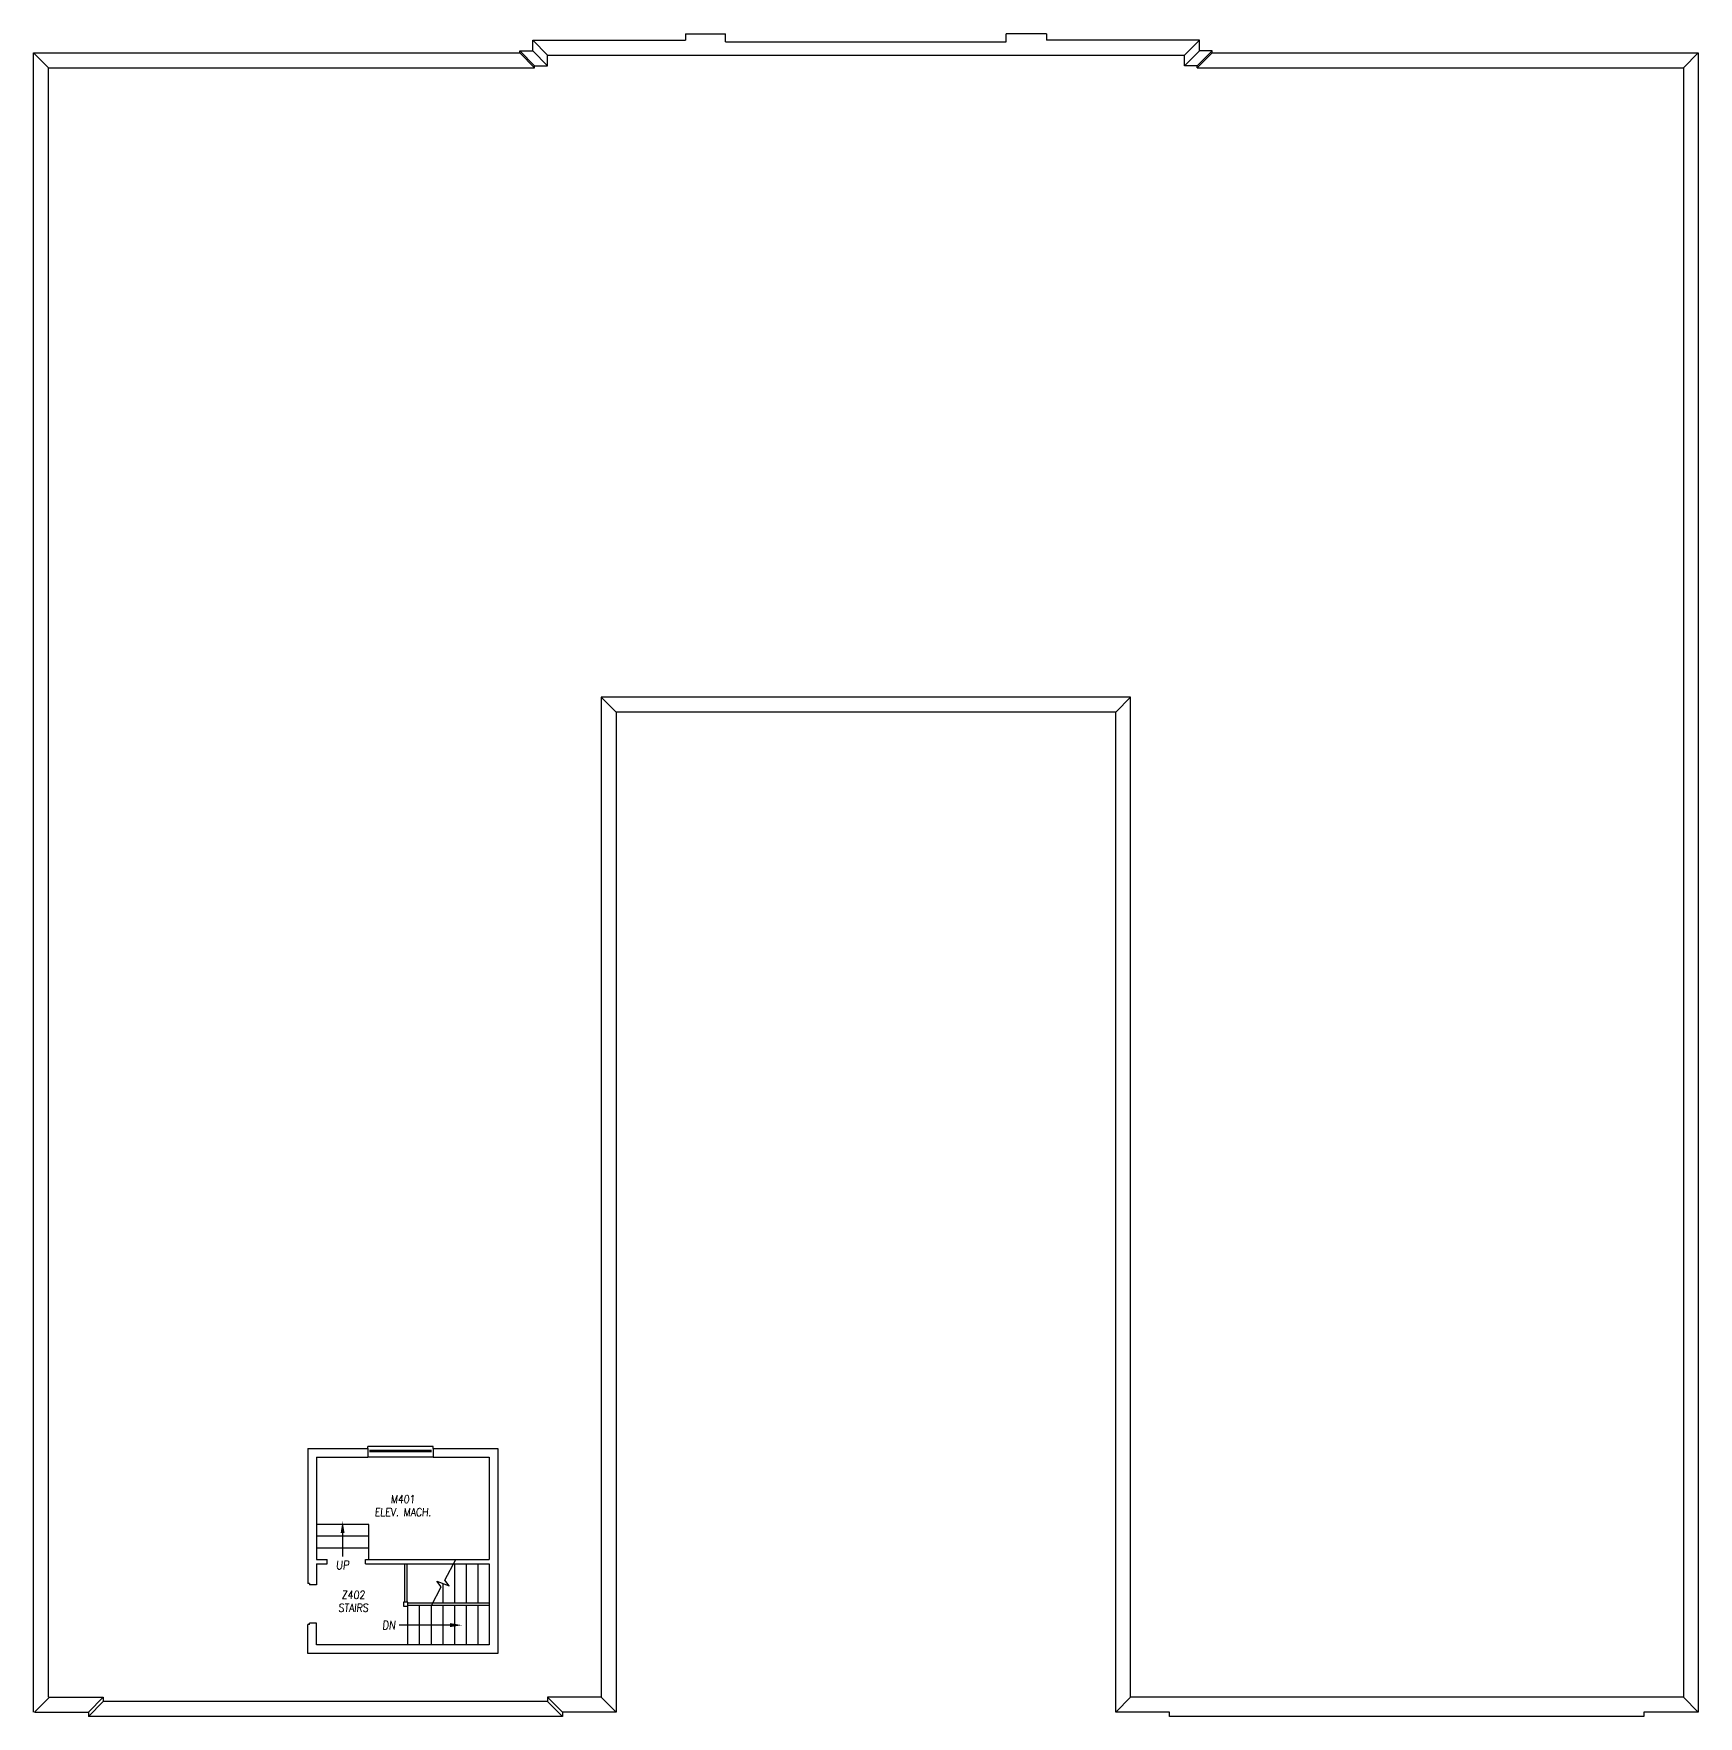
# Model space of a CAD drawing. Extents: x 1017 to 4033, y 613 to 3298.
# Drawn here: x 1017 to 2577, y 1721 to 3298 of the extents above; entities that cross this region are included whole.
import ezdxf
from ezdxf.enums import TextEntityAlignment as Align

# ---------------------------------------------------------------- set-up
doc = ezdxf.new("R2010")
doc.units = 0
doc.header["$MEASUREMENT"] = 0
for name, color, linetype in [('A-BELOW', 111, 'CONTINUOUS'), ('A-FS-ID', 6, 'CONTINUOUS'), ('A-FS-NM', 6, 'CONTINUOUS'), ('A-STRS', 4, 'CONTINUOUS'), ('A-WL-EX', 171, 'CONTINUOUS')]:
    doc.layers.add(name, color=color, linetype=linetype)
doc.styles.get("Standard").update_dxf_attribs({"font": 'ROMANS.shx', "width": 0.85, "oblique": 5, "height": 7.5})

msp = doc.modelspace()

# ---------------------------------------------------------------- linework, layer by layer
at = {"layer": 'A-BELOW'}
for p, q in [((1627.9, 3297.7), (1665.6, 3297.7)), ((1627.9, 3297.7), (1627.9, 3291.7)), ((1665.6, 3290.2), (1665.6, 3297.7)), ((1966.4, 3297.7), (1928.6, 3297.7)), ((1928.6, 3290.2), (1928.6, 3297.7)), ((1966.4, 3297.7), (1966.4, 3291.7)), ((1472.6, 3281.7), (1484.8, 3281.7)), ((1472.6, 3279.7), (1472.6, 3281.7)), ((1486.6, 3267.7), (1472.6, 3281.7)), ((1484.8, 3291.7), (1627.9, 3291.7)), ((1484.8, 3281.7), (1484.8, 3291.7)), ((1484.8, 3291.7), (1498.8, 3277.7)), ((1484.8, 3281.7), (1498.8, 3267.7)), ((1665.6, 3290.2), (1928.6, 3290.2)), ((2109.5, 3291.7), (1966.4, 3291.7)), ((2109.5, 3291.7), (2095.5, 3277.7)), ((2109.5, 3281.7), (2095.5, 3267.7)), ((2107.6, 3267.7), (2121.6, 3281.7)), ((2109.5, 3281.7), (2109.5, 3291.7)), ((2121.6, 3281.7), (2109.5, 3281.7)), ((2121.6, 3279.7), (2121.6, 3281.7)), ((1017.1, 1724.7), (1017.1, 3279.7)), ((1017.1, 3279.7), (1472.6, 3279.7)), ((1017.1, 3279.7), (1031.1, 3265.7)), ((1031.1, 3265.7), (1486.6, 3265.7)), ((1031.1, 1738.7), (1031.1, 3265.7)), ((1472.6, 3279.7), (1486.6, 3265.7)), ((1486.6, 3267.7), (1498.8, 3267.7)), ((1486.6, 3265.7), (1486.6, 3267.7)), ((1498.8, 3277.7), (2095.5, 3277.7)), ((1498.8, 3267.7), (1498.8, 3277.7)), ((2095.5, 3267.7), (2095.5, 3277.7)), ((2107.6, 3267.7), (2095.5, 3267.7)), ((2121.6, 3279.7), (2107.6, 3265.7)), ((2107.6, 3265.7), (2107.6, 3267.7)), ((2107.6, 3265.7), (2563.1, 3265.7)), ((2121.6, 3279.7), (2577.1, 3279.7)), ((2563.1, 3265.7), (2577.1, 3279.7)), ((2563.1, 3265.7), (2563.1, 1738.7)), ((2577.1, 3279.7), (2577.1, 1724.7)), ((1549.1, 2675.9), (1549.1, 1738.7)), ((2045.1, 2675.9), (1549.1, 2675.9)), ((1549.1, 2675.9), (1563.1, 2661.9)), ((2031.1, 2661.9), (2045.1, 2675.9)), ((2045.1, 1738.7), (2045.1, 2675.9)), ((1563.1, 2661.9), (1563.1, 1724.7)), ((2031.1, 2661.9), (1563.1, 2661.9)), ((2031.1, 1724.7), (2031.1, 2661.9)), ((1391.4, 1973.5), (1330.4, 1973.5)), ((1330.4, 1971.7), (1330.4, 1973.5)), ((1391.4, 1971.7), (1391.4, 1973.5)), ((1391.4, 1963.7), (1330.4, 1963.7)), ((1389.9, 1970), (1331.9, 1970)), ((1389.9, 1968.7), (1331.9, 1968.7)), ((1331.1, 1900.5), (1282.1, 1900.5)), ((1306.6, 1892.5), (1306.6, 1870.5)), ((1331.1, 1867.7), (1331.1, 1900.5)), ((1331.1, 1889.5), (1282.1, 1889.5)), ((1331.1, 1878.5), (1282.1, 1878.5)), ((1031.9, 1738.7), (1017.9, 1724.7)), ((1031.9, 1738.7), (1082.4, 1738.7)), ((1082.4, 1738.7), (1068.4, 1724.7)), ((1082.4, 1734.7), (1068.4, 1720.7)), ((1082.4, 1738.7), (1082.4, 1734.7)), ((1498.6, 1734.7), (1082.4, 1734.7)), ((1549.1, 1738.7), (1498.6, 1738.7)), ((1498.6, 1738.7), (1498.6, 1734.7)), ((1498.6, 1738.7), (1512.6, 1724.7)), ((1498.6, 1734.7), (1512.6, 1720.7)), ((1549.1, 1738.7), (1563.1, 1724.7)), ((2045.1, 1738.7), (2031.1, 1724.7)), ((2563.1, 1738.7), (2045.1, 1738.7)), ((2563.1, 1738.7), (2577.1, 1724.7)), ((1017.9, 1724.7), (1068.4, 1724.7)), ((1068.4, 1724.7), (1068.4, 1720.7)), ((1512.6, 1720.7), (1068.4, 1720.7)), ((1512.6, 1724.7), (1512.6, 1720.7)), ((1563.1, 1724.7), (1512.6, 1724.7)), ((2081.6, 1724.7), (2031.1, 1724.7)), ((2081.6, 1720.7), (2081.6, 1724.7)), ((2525.9, 1720.7), (2081.6, 1720.7)), ((2577.1, 1724.7), (2525.9, 1724.7)), ((2525.9, 1724.7), (2525.9, 1720.7))]:
    msp.add_line(p, q, dxfattribs=at)
msp.add_solid([(1304.8, 1892.5), (1308.5, 1892.5), (1306.6, 1903.7)], dxfattribs=at)
at = {"layer": 'A-STRS'}
for p, q in [((1365.1, 1827.9), (1365.1, 1863.7)), ((1367.1, 1827.9), (1367.1, 1863.7)), ((1402.6, 1848.5), (1412.9, 1867.7)), ((1411.8, 1826.7), (1411.8, 1863.7)), ((1422.8, 1826.7), (1422.8, 1863.7)), ((1433.8, 1826.7), (1433.8, 1863.7)), ((1399.1, 1842), (1395.1, 1847.4)), ((1395.1, 1847.4), (1406.5, 1843)), ((1400.8, 1826.7), (1400.8, 1845.2)), ((1406.5, 1843), (1402.6, 1848.5)), ((1389.8, 1824.7), (1399.1, 1842)), ((1363.8, 1827.9), (1363.8, 1823.9)), ((1367.8, 1827.9), (1363.8, 1827.9)), ((1363.8, 1823.9), (1367.8, 1823.9)), ((1367.8, 1823.9), (1367.8, 1827.9)), ((1444.1, 1826.7), (1367.8, 1826.7)), ((1367.8, 1787.7), (1367.8, 1824.7)), ((1444.1, 1824.7), (1367.8, 1824.7)), ((1378.8, 1787.7), (1378.8, 1824.7)), ((1389.8, 1787.7), (1389.8, 1824.7)), ((1400.8, 1787.7), (1400.8, 1824.7)), ((1411.8, 1787.7), (1411.8, 1824.7)), ((1422.8, 1787.7), (1422.8, 1824.7)), ((1433.8, 1787.7), (1433.8, 1824.7)), ((1407.4, 1806.2), (1359.8, 1806.2))]:
    msp.add_line(p, q, dxfattribs=at)
msp.add_solid([(1407.4, 1808.1), (1407.4, 1804.4), (1418.6, 1806.2)], dxfattribs=at)
at = {"layer": 'A-WL-EX'}
for p, q in [((1274.1, 1971.7), (1330.4, 1971.7)), ((1274.1, 1971.7), (1274.1, 1845.2)), ((1330.4, 1971.7), (1330.4, 1963.7)), ((1391.4, 1971.7), (1452.1, 1971.7)), ((1391.4, 1971.7), (1391.4, 1963.7)), ((1452.1, 1971.7), (1452.1, 1779.7)), ((1282.1, 1963.7), (1330.4, 1963.7)), ((1282.1, 1963.7), (1282.1, 1867.7)), ((1391.4, 1963.7), (1444.1, 1963.7)), ((1444.1, 1963.7), (1444.1, 1867.7)), ((1282.1, 1867.7), (1292.1, 1867.7)), ((1282.1, 1863.7), (1292.1, 1863.7)), ((1282.1, 1863.7), (1282.1, 1844)), ((1292.1, 1863.7), (1292.1, 1867.7)), ((1328.1, 1867.7), (1444.1, 1867.7)), ((1328.1, 1863.7), (1328.1, 1867.7)), ((1328.1, 1863.7), (1444.1, 1863.7)), ((1444.1, 1863.7), (1444.1, 1787.7)), ((1275.6, 1845.2), (1274.1, 1845.2)), ((1275.6, 1845.2), (1275.6, 1844)), ((1282.1, 1844), (1275.6, 1844)), ((1275.6, 1806.7), (1274.1, 1806.7)), ((1274.1, 1779.7), (1274.1, 1806.7)), ((1275.6, 1806.7), (1275.6, 1808)), ((1282.1, 1808), (1275.6, 1808)), ((1282.1, 1787.7), (1282.1, 1808)), ((1444.1, 1787.7), (1282.1, 1787.7)), ((1452.1, 1779.7), (1274.1, 1779.7))]:
    msp.add_line(p, q, dxfattribs=at)

# ---------------------------------------------------------------- texts
at = {"layer": 'A-BELOW', "oblique": 5, "width": 0.85}
msp.add_text('UP', height=8, dxfattribs=at).set_placement((1306.6, 1862.5), align=Align.MIDDLE)
at = {"layer": 'A-FS-ID', "oblique": 5, "width": 0.85}
for s, p in [('M401', (1363.1, 1924.3)), ('Z402', (1316.7, 1834.6))]:
    msp.add_text(s, height=7.5, dxfattribs=at).set_placement(p, align=Align.MIDDLE)
at = {"layer": 'A-FS-NM', "oblique": 5, "width": 0.85}
for s, p in [('ELEV. MACH.', (1363.1, 1912.2)), ('STAIRS', (1316.7, 1822.5))]:
    msp.add_text(s, height=7.5, dxfattribs=at).set_placement(p, align=Align.MIDDLE)
at = {"layer": 'A-STRS', "oblique": 5, "width": 0.85}
msp.add_text('DN', height=8, dxfattribs=at).set_placement((1350, 1806.2), align=Align.MIDDLE)

doc.saveas('drawing.dxf')
